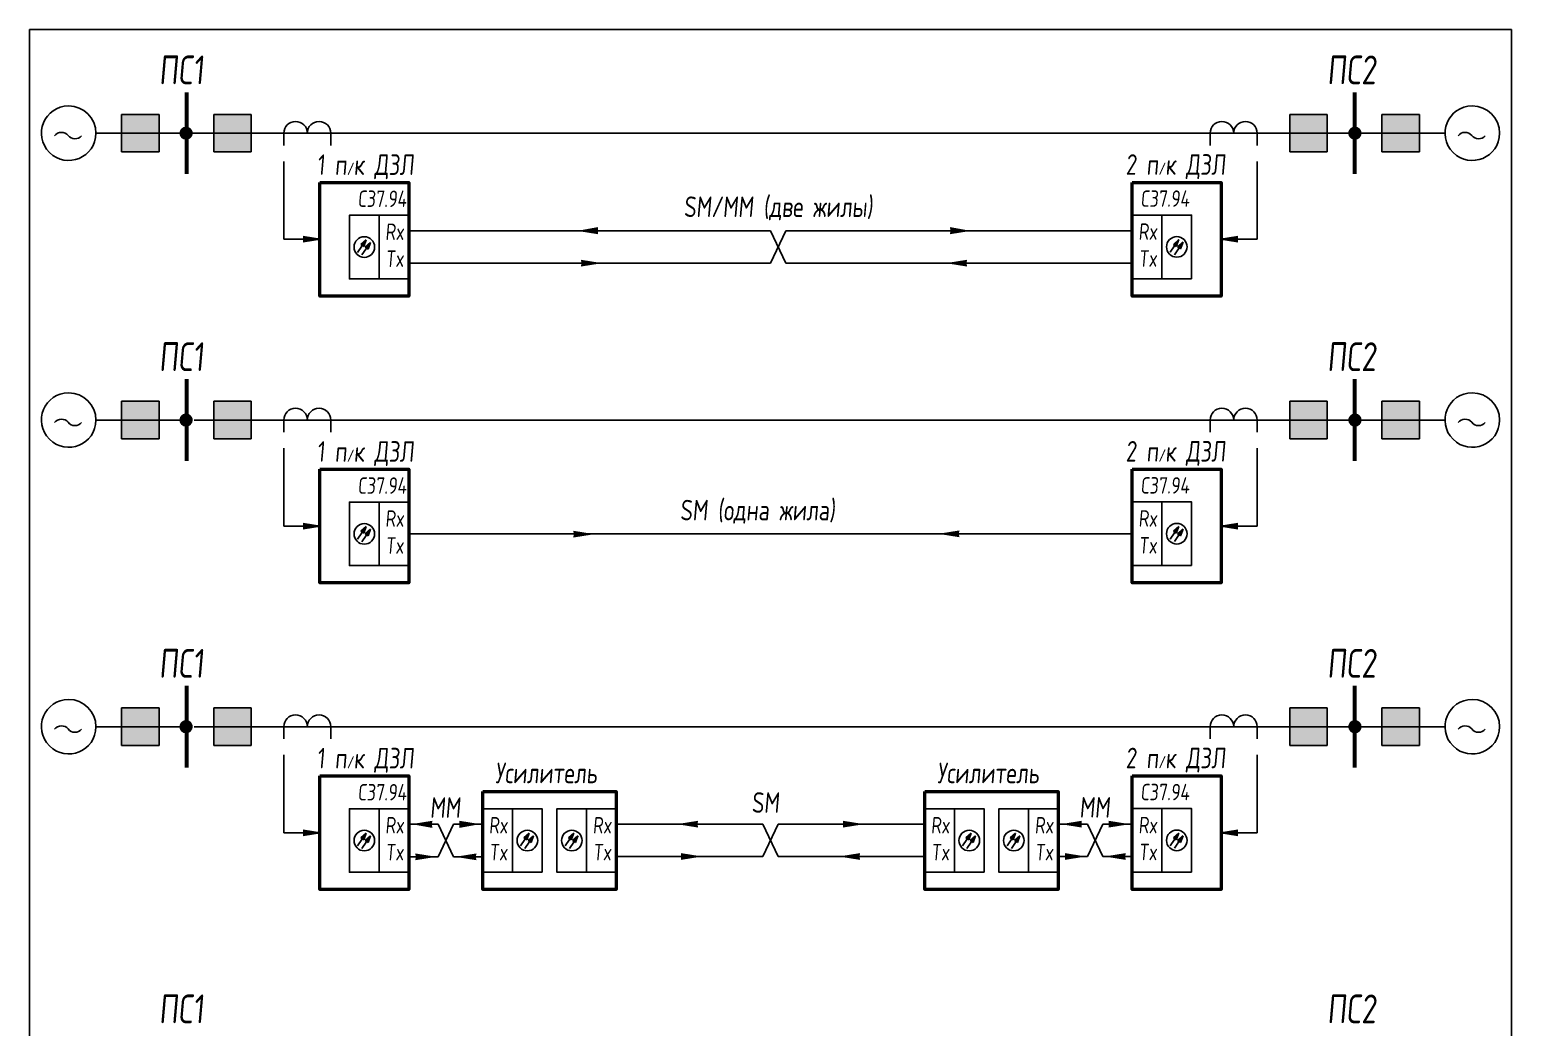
# Model space of a CAD drawing. Header units: millimetres. Extents: x 295 to 1122, y -11 to 225.
# Drawn here: x 295 to 475, y 104.2 to 225.4 of the extents above; entities that cross this region are included whole.
import ezdxf
from ezdxf.enums import TextEntityAlignment as Align

# ---------------------------------------------------------------- set-up
doc = ezdxf.new("R2010")
doc.units = ezdxf.units.MM
doc.layers.add('Невидимый', color=7, linetype='Continuous', lineweight=100, true_color=0xffffff, plot=False)
doc.styles.add('ИС РЗА', font='', dxfattribs={"width": 0.8, "oblique": 5, "height": 5})
doc.styles.get('ИС РЗА').set_extended_font_data('GOST type B')

# ---------------------------------------------------------------- blocks, each defined once
blk = doc.blocks.new('strelka')
at = {"ltscale": 0.01}
blk.add_hatch(color=256, dxfattribs=at).paths.add_polyline_path([(-515.65, -2087.78), (-513.78, -2087.78), (-514.72, -2091.4)])
for p, q in [((-515.65, -2087.78), (-513.78, -2087.78)), ((-514.72, -2091.4), (-515.65, -2087.78)), ((-514.72, -2091.4), (-513.78, -2087.78))]:
    blk.add_line(p, q, dxfattribs=at)

msp = doc.modelspace()

# ---------------------------------------------------------------- hatches: boundary and pattern name
at = {"true_color": 0xe7e8e9}
h = msp.add_hatch(color=254, dxfattribs=at)
h.dxf.hatch_style = 1
h.paths.add_polyline_path([(310.76, 215.12), (310.76, 210.57), (306.21, 210.57), (306.21, 215.12)])
h = msp.add_hatch(color=254, dxfattribs=at)
h.dxf.hatch_style = 1
h.paths.add_polyline_path([(317.4, 215.12), (317.4, 210.57), (321.95, 210.57), (321.95, 215.12)])
h = msp.add_hatch(color=254, dxfattribs=at)
h.dxf.hatch_style = 1
h.paths.add_polyline_path([(448.11, 215.12), (452.67, 215.12), (452.67, 210.57), (448.11, 210.57)])
h = msp.add_hatch(color=254, dxfattribs=at)
h.dxf.hatch_style = 1
h.paths.add_polyline_path([(459.31, 215.12), (459.31, 210.57), (463.86, 210.57), (463.86, 215.12)])
at = {"linetype": 'Continuous'}
for points in [[(314.03, 213.64, -1), (314.03, 212.04, -1)], [(456.04, 213.64, 1), (456.04, 212.04, 1)], [(314.03, 178.8, -1), (314.03, 177.19, -1)], [(456.04, 178.8, 1), (456.04, 177.19, 1)], [(314.03, 141.55, -1), (314.03, 139.94, -1)], [(456.04, 141.55, 1), (456.04, 139.94, 1)]]:
    msp.add_hatch(color=256, dxfattribs=at).paths.add_polyline_path(points)
at = {"true_color": 0x000000}
h = msp.add_hatch(color=18, dxfattribs=at)
h.dxf.hatch_style = 1
h.paths.add_polyline_path([(328.26, 199.96), (330.28, 199.96), (328.26, 199.63)])
h.paths.add_polyline_path([(328.26, 200.29), (330.28, 199.96), (328.26, 199.96)])
h = msp.add_hatch(color=18, dxfattribs=at)
h.dxf.hatch_style = 1
h.paths.add_polyline_path([(364.07, 201), (362.05, 201), (364.07, 201.33)])
h.paths.add_polyline_path([(364.07, 200.67), (362.05, 201), (364.07, 201)])
h = msp.add_hatch(color=18, dxfattribs=at)
h.dxf.hatch_style = 1
h.paths.add_polyline_path([(406.86, 201), (408.88, 201), (406.86, 200.67)])
h.paths.add_polyline_path([(406.86, 201.33), (408.88, 201), (406.86, 201)])
h = msp.add_hatch(color=18, dxfattribs=at)
h.dxf.hatch_style = 1
h.paths.add_polyline_path([(441.81, 199.96), (439.79, 199.96), (441.81, 199.63)])
h.paths.add_polyline_path([(441.81, 200.29), (439.79, 199.96), (441.81, 199.96)])
h = msp.add_hatch(color=18, dxfattribs=at)
h.dxf.hatch_style = 1
h.paths.add_polyline_path([(362.05, 197.06), (364.07, 197.06), (362.05, 196.73)])
h.paths.add_polyline_path([(362.05, 197.39), (364.07, 197.06), (362.05, 197.06)])
h = msp.add_hatch(color=18, dxfattribs=at)
h.dxf.hatch_style = 1
h.paths.add_polyline_path([(408.88, 197.06), (406.86, 197.06), (408.88, 197.39)])
h.paths.add_polyline_path([(408.88, 196.73), (406.86, 197.06), (408.88, 197.06)])
at = {"true_color": 0xe7e8e9}
h = msp.add_hatch(color=254, dxfattribs=at)
h.dxf.hatch_style = 1
h.paths.add_polyline_path([(310.76, 180.28), (310.76, 175.73), (306.21, 175.73), (306.21, 180.28)])
h = msp.add_hatch(color=254, dxfattribs=at)
h.dxf.hatch_style = 1
h.paths.add_polyline_path([(321.95, 180.28), (317.4, 180.28), (317.4, 175.73), (321.95, 175.73)])
h = msp.add_hatch(color=254, dxfattribs=at)
h.dxf.hatch_style = 1
h.paths.add_polyline_path([(452.67, 175.73), (448.11, 175.73), (448.11, 180.28), (452.67, 180.28)])
h = msp.add_hatch(color=254, dxfattribs=at)
h.dxf.hatch_style = 1
h.paths.add_polyline_path([(459.31, 180.28), (459.31, 175.73), (463.86, 175.73), (463.86, 180.28)])
at = {"true_color": 0x000000}
h = msp.add_hatch(color=18, dxfattribs=at)
h.dxf.hatch_style = 1
h.paths.add_polyline_path([(328.26, 165.12), (330.28, 165.12), (328.26, 164.79)])
h.paths.add_polyline_path([(328.26, 165.45), (330.28, 165.12), (328.26, 165.12)])
h = msp.add_hatch(color=18, dxfattribs=at)
h.dxf.hatch_style = 1
h.paths.add_polyline_path([(361.11, 164.15), (363.13, 164.15), (361.11, 163.82)])
h.paths.add_polyline_path([(361.11, 164.48), (363.13, 164.15), (361.11, 164.15)])
h = msp.add_hatch(color=18, dxfattribs=at)
h.dxf.hatch_style = 1
h.paths.add_polyline_path([(407.94, 164.17), (405.92, 164.17), (407.94, 164.5)])
h.paths.add_polyline_path([(407.94, 163.84), (405.92, 164.17), (407.94, 164.17)])
h = msp.add_hatch(color=18, dxfattribs=at)
h.dxf.hatch_style = 1
h.paths.add_polyline_path([(441.81, 165.12), (439.79, 165.12), (441.81, 164.79)])
h.paths.add_polyline_path([(441.81, 165.45), (439.79, 165.12), (441.81, 165.12)])
at = {"true_color": 0xe7e8e9}
h = msp.add_hatch(color=254, dxfattribs=at)
h.dxf.hatch_style = 1
h.paths.add_polyline_path([(310.76, 143.03), (310.76, 138.48), (306.21, 138.48), (306.21, 143.03)])
h = msp.add_hatch(color=254, dxfattribs=at)
h.dxf.hatch_style = 1
h.paths.add_polyline_path([(317.4, 138.48), (321.95, 138.48), (321.95, 143.03), (317.4, 143.03)])
h = msp.add_hatch(color=254, dxfattribs=at)
h.dxf.hatch_style = 1
h.paths.add_polyline_path([(448.11, 138.48), (448.11, 143.03), (452.67, 143.03), (452.67, 138.48)])
h = msp.add_hatch(color=254, dxfattribs=at)
h.dxf.hatch_style = 1
h.paths.add_polyline_path([(459.31, 143.03), (459.31, 138.48), (463.86, 138.48), (463.86, 143.03)])
at = {"true_color": 0x000000}
h = msp.add_hatch(color=18, dxfattribs=at)
h.dxf.hatch_style = 1
h.paths.add_polyline_path([(328.26, 127.87), (330.28, 127.87), (328.26, 127.54)])
h.paths.add_polyline_path([(328.26, 128.2), (330.28, 127.87), (328.26, 127.87)])
h = msp.add_hatch(color=18, dxfattribs=at)
h.dxf.hatch_style = 1
h.paths.add_polyline_path([(343.93, 128.89), (341.91, 128.89), (343.93, 129.22)])
h.paths.add_polyline_path([(343.93, 128.56), (341.91, 128.89), (343.93, 128.89)])
h = msp.add_hatch(color=18, dxfattribs=at)
h.dxf.hatch_style = 1
h.paths.add_polyline_path([(347.24, 128.89), (349.26, 128.89), (347.24, 129.22)])
h.paths.add_polyline_path([(347.24, 128.56), (349.26, 128.89), (347.24, 128.89)])
h = msp.add_hatch(color=18, dxfattribs=at)
h.dxf.hatch_style = 1
h.paths.add_polyline_path([(376.2, 128.91), (374.18, 128.91), (376.2, 129.24)])
h.paths.add_polyline_path([(376.2, 128.58), (374.18, 128.91), (376.2, 128.91)])
h = msp.add_hatch(color=18, dxfattribs=at)
h.dxf.hatch_style = 1
h.paths.add_polyline_path([(393.86, 128.91), (395.88, 128.91), (393.86, 128.58)])
h.paths.add_polyline_path([(393.86, 129.24), (395.88, 128.91), (393.86, 128.91)])
h = msp.add_hatch(color=18, dxfattribs=at)
h.dxf.hatch_style = 1
h.paths.add_polyline_path([(422.83, 128.91), (420.81, 128.91), (422.83, 129.24)])
h.paths.add_polyline_path([(422.83, 128.58), (420.81, 128.91), (422.83, 128.91)])
h = msp.add_hatch(color=18, dxfattribs=at)
h.dxf.hatch_style = 1
h.paths.add_polyline_path([(426.13, 128.91), (428.15, 128.91), (426.13, 129.24)])
h.paths.add_polyline_path([(426.13, 128.58), (428.15, 128.91), (426.13, 128.91)])
h = msp.add_hatch(color=18, dxfattribs=at)
h.dxf.hatch_style = 1
h.paths.add_polyline_path([(441.81, 127.87), (439.79, 127.87), (441.81, 127.54)])
h.paths.add_polyline_path([(441.81, 128.2), (439.79, 127.87), (441.81, 127.87)])
h = msp.add_hatch(color=18, dxfattribs=at)
h.dxf.hatch_style = 1
h.paths.add_polyline_path([(341.91, 124.95), (343.93, 124.95), (341.91, 125.28)])
h.paths.add_polyline_path([(341.91, 124.62), (343.93, 124.95), (341.91, 124.95)])
h = msp.add_hatch(color=18, dxfattribs=at)
h.dxf.hatch_style = 1
h.paths.add_polyline_path([(349.26, 124.95), (347.24, 124.95), (349.26, 125.28)])
h.paths.add_polyline_path([(349.26, 124.62), (347.24, 124.95), (349.26, 124.95)])
h = msp.add_hatch(color=18, dxfattribs=at)
h.dxf.hatch_style = 1
h.paths.add_polyline_path([(374.18, 124.97), (376.2, 124.97), (374.18, 124.64)])
h.paths.add_polyline_path([(374.18, 125.3), (376.2, 124.97), (374.18, 124.97)])
h = msp.add_hatch(color=18, dxfattribs=at)
h.dxf.hatch_style = 1
h.paths.add_polyline_path([(395.88, 124.97), (393.86, 124.97), (395.88, 125.3)])
h.paths.add_polyline_path([(395.88, 124.64), (393.86, 124.97), (395.88, 124.97)])
h = msp.add_hatch(color=18, dxfattribs=at)
h.dxf.hatch_style = 1
h.paths.add_polyline_path([(420.81, 124.97), (422.83, 124.97), (420.81, 125.3)])
h.paths.add_polyline_path([(420.81, 124.64), (422.83, 124.97), (420.81, 124.97)])
h = msp.add_hatch(color=18, dxfattribs=at)
h.dxf.hatch_style = 1
h.paths.add_polyline_path([(428.15, 124.97), (426.13, 124.97), (428.15, 125.3)])
h.paths.add_polyline_path([(428.15, 124.64), (426.13, 124.97), (428.15, 124.97)])

# ---------------------------------------------------------------- linework, layer by layer
at = {"linetype": 'Continuous', "lineweight": 60}
for p, q in [((314.08, 217.8), (314.08, 207.89)), ((455.99, 217.8), (455.99, 207.89)), ((314.08, 182.96), (314.08, 173.05)), ((455.99, 182.96), (455.99, 173.05)), ((314.08, 145.71), (314.08, 135.8)), ((455.99, 145.71), (455.99, 135.8))]:
    msp.add_line(p, q, dxfattribs=at)
at = {"linetype": 'Continuous'}
for p, q in [((306.21, 215.12), (310.76, 215.12)), ((306.21, 215.12), (310.76, 215.12)), ((306.21, 215.12), (306.21, 210.57)), ((310.76, 215.12), (310.76, 210.57)), ((310.76, 215.12), (310.76, 210.57)), ((317.4, 215.12), (317.4, 210.57)), ((321.95, 215.12), (317.4, 215.12)), ((317.4, 215.12), (317.4, 210.57)), ((321.95, 215.12), (317.4, 215.12)), ((321.95, 210.57), (321.95, 215.12)), ((321.95, 210.57), (321.95, 215.12)), ((448.11, 210.57), (448.11, 215.12)), ((448.11, 215.12), (452.67, 215.12)), ((448.11, 210.57), (448.11, 215.12)), ((448.11, 215.12), (452.67, 215.12)), ((452.67, 215.12), (452.67, 210.57)), ((452.67, 215.12), (452.67, 210.57)), ((459.31, 215.12), (459.31, 210.57)), ((463.86, 215.12), (459.31, 215.12)), ((459.31, 215.12), (459.31, 210.57)), ((463.86, 215.12), (459.31, 215.12)), ((463.86, 215.12), (463.86, 210.57)), ((314.05, 212.15), (314.05, 212.15)), ((314.05, 212.15), (314.05, 212.15)), ((456.02, 212.15), (456.02, 212.15)), ((456.02, 212.15), (456.02, 212.15)), ((310.76, 210.57), (306.21, 210.57)), ((310.76, 210.57), (306.21, 210.57)), ((317.4, 210.57), (321.95, 210.57)), ((317.4, 210.57), (321.95, 210.57)), ((452.67, 210.57), (448.11, 210.57)), ((452.67, 210.57), (448.11, 210.57)), ((459.31, 210.57), (463.86, 210.57)), ((459.31, 210.57), (463.86, 210.57)), ((306.21, 180.28), (310.76, 180.28)), ((306.21, 180.28), (310.76, 180.28)), ((306.21, 180.28), (306.21, 175.73)), ((310.76, 180.28), (310.76, 175.73)), ((310.76, 180.28), (310.76, 175.73)), ((317.4, 180.28), (317.4, 175.73)), ((321.95, 180.28), (317.4, 180.28)), ((317.4, 180.28), (317.4, 175.73)), ((321.95, 180.28), (317.4, 180.28)), ((321.95, 175.73), (321.95, 180.28)), ((321.95, 175.73), (321.95, 180.28)), ((448.11, 175.73), (448.11, 180.28)), ((448.11, 180.28), (452.67, 180.28)), ((448.11, 175.73), (448.11, 180.28)), ((448.11, 180.28), (452.67, 180.28)), ((452.67, 180.28), (452.67, 175.73)), ((452.67, 180.28), (452.67, 175.73)), ((459.31, 180.28), (459.31, 175.73)), ((463.86, 180.28), (459.31, 180.28)), ((459.31, 180.28), (459.31, 175.73)), ((463.86, 180.28), (459.31, 180.28)), ((463.86, 180.28), (463.86, 175.73)), ((314.05, 177.31), (314.05, 177.31)), ((314.05, 177.31), (314.05, 177.31)), ((456.02, 177.31), (456.02, 177.31)), ((456.02, 177.31), (456.02, 177.31)), ((310.76, 175.73), (306.21, 175.73)), ((310.76, 175.73), (306.21, 175.73)), ((317.4, 175.73), (321.95, 175.73)), ((317.4, 175.73), (321.95, 175.73)), ((452.67, 175.73), (448.11, 175.73)), ((452.67, 175.73), (448.11, 175.73)), ((459.31, 175.73), (463.86, 175.73)), ((459.31, 175.73), (463.86, 175.73)), ((306.21, 143.03), (310.76, 143.03)), ((306.21, 143.03), (310.76, 143.03)), ((306.21, 143.03), (306.21, 138.48)), ((310.76, 143.03), (310.76, 138.48)), ((310.76, 143.03), (310.76, 138.48)), ((317.4, 143.03), (317.4, 138.48)), ((321.95, 143.03), (317.4, 143.03)), ((317.4, 143.03), (317.4, 138.48)), ((321.95, 143.03), (317.4, 143.03)), ((321.95, 138.48), (321.95, 143.03)), ((321.95, 138.48), (321.95, 143.03)), ((448.11, 138.48), (448.11, 143.03)), ((448.11, 143.03), (452.67, 143.03)), ((448.11, 138.48), (448.11, 143.03)), ((448.11, 143.03), (452.67, 143.03)), ((452.67, 143.03), (452.67, 138.48)), ((452.67, 143.03), (452.67, 138.48)), ((459.31, 143.03), (459.31, 138.48)), ((463.86, 143.03), (459.31, 143.03)), ((459.31, 143.03), (459.31, 138.48)), ((463.86, 143.03), (459.31, 143.03)), ((463.86, 143.03), (463.86, 138.48)), ((314.05, 140.06), (314.05, 140.06)), ((314.05, 140.06), (314.05, 140.06)), ((456.02, 140.06), (456.02, 140.06)), ((456.02, 140.06), (456.02, 140.06)), ((310.76, 138.48), (306.21, 138.48)), ((310.76, 138.48), (306.21, 138.48)), ((317.4, 138.48), (321.95, 138.48)), ((317.4, 138.48), (321.95, 138.48)), ((452.67, 138.48), (448.11, 138.48)), ((452.67, 138.48), (448.11, 138.48)), ((459.31, 138.48), (463.86, 138.48)), ((459.31, 138.48), (463.86, 138.48))]:
    msp.add_line(p, q, dxfattribs=at)
for p, q in [((314.08, 212.84), (303.09, 212.84)), ((314.74, 212.84), (455.33, 212.84)), ((455.99, 212.84), (466.98, 212.84)), ((325.91, 209.42), (325.91, 199.96)), ((444.16, 209.42), (444.16, 199.96)), ((329.79, 199.96), (325.91, 199.96)), ((330.28, 199.96), (328.26, 200.29)), ((328.26, 199.63), (330.28, 199.96)), ((334.88, 198.37), (335.92, 199.89)), ((341.09, 201), (385.03, 201)), ((364.07, 201.33), (362.05, 201)), ((362.05, 201), (364.07, 200.67)), ((385.03, 201), (386.91, 197.06)), ((386.91, 201), (385.03, 197.06)), ((386.91, 201), (428.98, 201)), ((408.88, 201), (406.86, 201.33)), ((406.86, 200.67), (408.88, 201)), ((433.58, 198.38), (434.62, 199.91)), ((439.79, 199.96), (441.81, 200.29)), ((441.81, 199.63), (439.79, 199.96)), ((440.28, 199.96), (444.16, 199.96)), ((335.4, 198.06), (336.44, 199.58)), ((434.1, 198.08), (435.14, 199.6)), ((341.09, 197.06), (385.03, 197.06)), ((364.07, 197.06), (362.05, 197.39)), ((362.05, 196.73), (364.07, 197.06)), ((386.91, 197.06), (428.98, 197.06)), ((408.88, 197.39), (406.86, 197.06)), ((406.86, 197.06), (408.88, 196.73)), ((314.08, 178), (303.09, 178)), ((315.02, 178), (456.26, 178)), ((455.99, 178), (466.98, 178)), ((325.91, 174.57), (325.91, 165.12)), ((444.16, 174.57), (444.16, 165.12)), ((329.79, 165.12), (325.91, 165.12)), ((330.28, 165.12), (328.26, 165.45)), ((328.26, 164.79), (330.28, 165.12)), ((334.88, 163.52), (335.92, 165.05)), ((335.4, 163.22), (336.44, 164.74)), ((341.09, 164.17), (428.98, 164.17)), ((363.13, 164.15), (361.11, 164.48)), ((361.11, 163.82), (363.13, 164.15)), ((407.94, 164.5), (405.92, 164.17)), ((405.92, 164.17), (407.94, 163.84)), ((433.58, 163.54), (434.62, 165.07)), ((434.1, 163.23), (435.14, 164.76)), ((439.79, 165.12), (441.81, 165.45)), ((441.81, 164.79), (439.79, 165.12)), ((440.28, 165.12), (444.16, 165.12)), ((314.08, 140.75), (303.09, 140.75)), ((315.02, 140.75), (456.26, 140.75)), ((455.99, 140.75), (466.98, 140.75)), ((325.91, 137.32), (325.91, 127.87)), ((444.16, 137.32), (444.16, 127.87)), ((329.79, 127.87), (325.91, 127.87)), ((330.28, 127.87), (328.26, 128.2)), ((328.26, 127.54), (330.28, 127.87)), ((334.88, 126.27), (335.92, 127.8)), ((341.09, 128.89), (344.65, 128.89)), ((343.93, 129.22), (341.91, 128.89)), ((341.91, 128.89), (343.93, 128.56)), ((344.65, 128.89), (346.52, 124.95)), ((346.52, 128.89), (344.65, 124.95)), ((346.52, 128.89), (350.09, 128.89)), ((347.24, 129.22), (349.26, 128.89)), ((349.26, 128.89), (347.24, 128.56)), ((354.68, 126.27), (355.72, 127.8)), ((360.09, 126.27), (361.13, 127.8)), ((366.29, 128.91), (384.09, 128.91)), ((376.2, 129.24), (374.18, 128.91)), ((374.18, 128.91), (376.2, 128.58)), ((384.09, 128.91), (385.97, 124.97)), ((385.97, 128.91), (384.09, 124.97)), ((385.97, 128.91), (403.77, 128.91)), ((395.88, 128.91), (393.86, 129.24)), ((393.86, 128.58), (395.88, 128.91)), ((408.37, 126.27), (409.41, 127.8)), ((413.77, 126.27), (414.81, 127.8)), ((419.98, 128.91), (423.54, 128.91)), ((422.83, 129.24), (420.81, 128.91)), ((420.81, 128.91), (422.83, 128.58)), ((423.54, 128.91), (425.42, 124.97)), ((425.42, 128.91), (423.54, 124.97)), ((425.42, 128.91), (428.98, 128.91)), ((426.13, 129.24), (428.15, 128.91)), ((428.15, 128.91), (426.13, 128.58)), ((433.58, 126.29), (434.62, 127.82)), ((439.79, 127.87), (441.81, 128.2)), ((441.81, 127.54), (439.79, 127.87)), ((440.28, 127.87), (444.16, 127.87)), ((335.4, 125.97), (336.44, 127.49)), ((355.21, 125.97), (356.25, 127.49)), ((360.61, 125.97), (361.65, 127.49)), ((408.89, 125.97), (409.93, 127.49)), ((414.3, 125.97), (415.34, 127.49)), ((434.1, 125.99), (435.14, 127.51)), ((341.09, 124.95), (344.65, 124.95)), ((341.91, 125.28), (343.93, 124.95)), ((343.93, 124.95), (341.91, 124.62)), ((346.52, 124.95), (350.09, 124.95)), ((349.26, 125.28), (347.24, 124.95)), ((347.24, 124.95), (349.26, 124.62)), ((366.29, 124.97), (384.09, 124.97)), ((376.2, 124.97), (374.18, 125.3)), ((374.18, 124.64), (376.2, 124.97)), ((385.97, 124.97), (403.77, 124.97)), ((395.88, 125.3), (393.86, 124.97)), ((393.86, 124.97), (395.88, 124.64)), ((419.98, 124.97), (423.54, 124.97)), ((420.81, 125.3), (422.83, 124.97)), ((422.83, 124.97), (420.81, 124.64)), ((425.42, 124.97), (428.98, 124.97)), ((428.15, 125.3), (426.13, 124.97)), ((426.13, 124.97), (428.15, 124.64))]:
    msp.add_line(p, q)
at = {"color": 0}
for p, q in [((325.91, 212.84), (325.91, 211.36)), ((331.62, 212.84), (331.62, 211.36)), ((438.44, 212.84), (438.44, 211.36)), ((444.16, 212.84), (444.16, 211.36)), ((325.91, 178), (325.91, 176.52)), ((331.62, 178), (331.62, 176.52)), ((438.44, 178), (438.44, 176.52)), ((444.16, 178), (444.16, 176.52)), ((325.91, 140.75), (325.91, 139.27)), ((331.62, 140.75), (331.62, 139.27)), ((438.44, 140.75), (438.44, 139.27)), ((444.16, 140.75), (444.16, 139.27))]:
    msp.add_line(p, q, dxfattribs=at)
at = {"color": 18, "lineweight": 50, "ltscale": 100, "true_color": 0x000000}
for points in [[(330.28, 206.87), (341.09, 206.87), (341.09, 193.05), (330.28, 193.05)], [(428.98, 206.87), (439.79, 206.87), (439.79, 193.05), (428.98, 193.05)], [(330.28, 172.03), (341.09, 172.03), (341.09, 158.21), (330.28, 158.21)], [(428.98, 172.03), (439.79, 172.03), (439.79, 158.21), (428.98, 158.21)], [(330.28, 134.78), (341.09, 134.78), (341.09, 120.96), (330.28, 120.96)], [(428.98, 134.78), (439.79, 134.78), (439.79, 120.96), (428.98, 120.96)], [(350.09, 132.88), (366.29, 132.88), (366.29, 120.96), (350.09, 120.96)], [(403.77, 132.88), (419.98, 132.88), (419.98, 120.96), (403.77, 120.96)]]:
    msp.add_lwpolyline(points, close=True, dxfattribs=at)
at = {"lineweight": 25}
for points in [[(337.48, 195.15), (333.88, 195.15), (333.88, 202.87), (337.48, 202.87)], [(341.09, 195.15), (337.48, 195.15), (337.48, 202.87), (341.09, 202.87)], [(432.58, 195.17), (428.98, 195.17), (428.98, 202.89), (432.58, 202.89)], [(436.19, 195.17), (432.58, 195.17), (432.58, 202.89), (436.19, 202.89)], [(337.48, 160.31), (333.88, 160.31), (333.88, 168.03), (337.48, 168.03)], [(341.09, 160.31), (337.48, 160.31), (337.48, 168.03), (341.09, 168.03)], [(432.58, 160.33), (428.98, 160.33), (428.98, 168.05), (432.58, 168.05)], [(436.19, 160.33), (432.58, 160.33), (432.58, 168.05), (436.19, 168.05)], [(337.48, 123.06), (333.88, 123.06), (333.88, 130.78), (337.48, 130.78)], [(341.09, 123.06), (337.48, 123.06), (337.48, 130.78), (341.09, 130.78)], [(353.69, 123.06), (350.09, 123.06), (350.09, 130.78), (353.69, 130.78)], [(357.29, 123.06), (353.69, 123.06), (353.69, 130.78), (357.29, 130.78)], [(362.69, 123.06), (359.09, 123.06), (359.09, 130.78), (362.69, 130.78)], [(366.29, 123.06), (362.69, 123.06), (362.69, 130.78), (366.29, 130.78)], [(407.38, 123.06), (403.77, 123.06), (403.77, 130.78), (407.38, 130.78)], [(410.98, 123.06), (407.38, 123.06), (407.38, 130.78), (410.98, 130.78)], [(416.38, 123.06), (412.78, 123.06), (412.78, 130.78), (416.38, 130.78)], [(419.98, 123.06), (416.38, 123.06), (416.38, 130.78), (419.98, 130.78)], [(432.58, 123.08), (428.98, 123.08), (428.98, 130.8), (432.58, 130.8)], [(436.19, 123.08), (432.58, 123.08), (432.58, 130.8), (436.19, 130.8)]]:
    msp.add_lwpolyline(points, close=True, dxfattribs=at)
for centre in [(335.69, 199.01), (434.39, 199.03), (335.69, 164.17), (434.39, 164.19), (335.69, 126.92), (355.5, 126.92), (360.9, 126.92), (409.18, 126.92), (414.59, 126.92), (434.39, 126.94)]:
    msp.add_circle(centre, 1.25)
at = {"color": 0}
for centre in [(327.34, 212.84), (330.19, 212.84), (327.34, 178), (330.19, 178), (327.34, 140.75), (330.19, 140.75)]:
    msp.add_arc(centre, 1.43, 0, 180, dxfattribs=at)
at = {"color": 0, "extrusion": (0, 0, -1)}
for centre in [(-439.87, 212.84), (-442.73, 212.84), (-439.87, 178), (-442.73, 178), (-439.87, 140.75), (-442.73, 140.75)]:
    msp.add_arc(centre, 1.43, 0, 180, dxfattribs=at)
at = {"lineweight": 25, "ltscale": 100}
for centre, start, end in [((298.9, 211.88), 40.3079, 141.7009), ((300.54, 213.22), 218.2991, 319.6921), ((469.41, 211.88), 40.3079, 141.7009), ((471.05, 213.22), 218.2991, 319.6921), ((298.9, 177.04), 40.3079, 141.7009), ((300.54, 178.38), 218.2991, 319.6921), ((469.41, 177.04), 40.3079, 141.7009), ((471.05, 178.38), 218.2991, 319.6921), ((298.9, 139.79), 40.3079, 141.7009), ((300.54, 141.13), 218.2991, 319.6921), ((469.41, 139.79), 40.3079, 141.7009), ((471.05, 141.13), 218.2991, 319.6921)]:
    msp.add_arc(centre, 1.06, start, end, dxfattribs=at)
at = {"linetype": 'Continuous'}
for points in [[(297.44, 210.5), (295.36, 212.59), (296.83, 216.15), (299.78, 216.15)], [(299.78, 216.15), (301.61, 216.15), (303.09, 214.67), (303.09, 212.84)], [(467.95, 210.5), (465.87, 212.59), (467.34, 216.15), (470.29, 216.15)], [(470.29, 216.15), (472.12, 216.15), (473.6, 214.67), (473.6, 212.84)], [(303.09, 212.84), (303.09, 209.9), (299.53, 208.42), (297.44, 210.5)], [(314.53, 213.33), (314.1, 213.77), (313.36, 213.46), (313.36, 212.84)], [(314.53, 213.33), (314.1, 213.77), (313.36, 213.46), (313.36, 212.84)], [(313.36, 212.84), (313.36, 212.46), (313.66, 212.15), (314.05, 212.15)], [(313.36, 212.84), (313.36, 212.46), (313.66, 212.15), (314.05, 212.15)], [(314.05, 212.15), (314.66, 212.15), (314.98, 212.9), (314.53, 213.33)], [(314.05, 212.15), (314.66, 212.15), (314.98, 212.9), (314.53, 213.33)], [(456.02, 212.15), (455.41, 212.15), (455.09, 212.9), (455.53, 213.33)], [(456.02, 212.15), (455.41, 212.15), (455.09, 212.9), (455.53, 213.33)], [(455.53, 213.33), (455.97, 213.77), (456.71, 213.46), (456.71, 212.84)], [(455.53, 213.33), (455.97, 213.77), (456.71, 213.46), (456.71, 212.84)], [(456.71, 212.84), (456.71, 212.46), (456.4, 212.15), (456.02, 212.15)], [(456.71, 212.84), (456.71, 212.46), (456.4, 212.15), (456.02, 212.15)], [(473.6, 212.84), (473.6, 209.9), (470.04, 208.42), (467.95, 210.5)], [(297.44, 175.66), (295.36, 177.75), (296.83, 181.31), (299.78, 181.31)], [(299.78, 181.31), (301.61, 181.31), (303.09, 179.83), (303.09, 178)], [(467.95, 175.66), (465.87, 177.75), (467.34, 181.31), (470.29, 181.31)], [(470.29, 181.31), (472.12, 181.31), (473.6, 179.83), (473.6, 178)], [(314.53, 178.49), (314.1, 178.93), (313.36, 178.62), (313.36, 178)], [(314.53, 178.49), (314.1, 178.93), (313.36, 178.62), (313.36, 178)], [(314.05, 177.31), (314.66, 177.31), (314.98, 178.06), (314.53, 178.49)], [(314.05, 177.31), (314.66, 177.31), (314.98, 178.06), (314.53, 178.49)], [(456.02, 177.31), (455.41, 177.31), (455.09, 178.06), (455.53, 178.49)], [(456.02, 177.31), (455.41, 177.31), (455.09, 178.06), (455.53, 178.49)], [(455.53, 178.49), (455.97, 178.93), (456.71, 178.62), (456.71, 178)], [(455.53, 178.49), (455.97, 178.93), (456.71, 178.62), (456.71, 178)], [(303.09, 178), (303.09, 175.05), (299.53, 173.58), (297.44, 175.66)], [(313.36, 178), (313.36, 177.62), (313.66, 177.31), (314.05, 177.31)], [(313.36, 178), (313.36, 177.62), (313.66, 177.31), (314.05, 177.31)], [(456.71, 178), (456.71, 177.62), (456.4, 177.31), (456.02, 177.31)], [(456.71, 178), (456.71, 177.62), (456.4, 177.31), (456.02, 177.31)], [(473.6, 178), (473.6, 175.05), (470.04, 173.58), (467.95, 175.66)], [(297.44, 138.41), (295.36, 140.5), (296.83, 144.06), (299.78, 144.06)], [(299.78, 144.06), (301.61, 144.06), (303.09, 142.58), (303.09, 140.75)], [(467.95, 138.41), (465.87, 140.5), (467.34, 144.06), (470.29, 144.06)], [(470.29, 144.06), (472.12, 144.06), (473.6, 142.58), (473.6, 140.75)], [(303.09, 140.75), (303.09, 137.8), (299.53, 136.33), (297.44, 138.41)], [(314.53, 141.24), (314.1, 141.68), (313.36, 141.37), (313.36, 140.75)], [(314.53, 141.24), (314.1, 141.68), (313.36, 141.37), (313.36, 140.75)], [(313.36, 140.75), (313.36, 140.37), (313.66, 140.06), (314.05, 140.06)], [(313.36, 140.75), (313.36, 140.37), (313.66, 140.06), (314.05, 140.06)], [(314.05, 140.06), (314.66, 140.06), (314.98, 140.81), (314.53, 141.24)], [(314.05, 140.06), (314.66, 140.06), (314.98, 140.81), (314.53, 141.24)], [(456.02, 140.06), (455.41, 140.06), (455.09, 140.81), (455.53, 141.24)], [(456.02, 140.06), (455.41, 140.06), (455.09, 140.81), (455.53, 141.24)], [(455.53, 141.24), (455.97, 141.68), (456.71, 141.37), (456.71, 140.75)], [(455.53, 141.24), (455.97, 141.68), (456.71, 141.37), (456.71, 140.75)], [(456.71, 140.75), (456.71, 140.37), (456.4, 140.06), (456.02, 140.06)], [(456.71, 140.75), (456.71, 140.37), (456.4, 140.06), (456.02, 140.06)], [(473.6, 140.75), (473.6, 137.8), (470.04, 136.33), (467.95, 138.41)]]:
    msp.add_open_spline(points, degree=3, dxfattribs=at)
at = {"layer": 'Невидимый', "color": 4, "lineweight": -2}
msp.add_lwpolyline([(295.03, -11.33), (475.03, -11.33), (475.03, 225.42), (295.03, 225.42)], close=True, dxfattribs=at)

# ---------------------------------------------------------------- block references
at = {"lineweight": 20, "yscale": 0.2310643742024468, "zscale": 0.2310643742024468, "rotation": 145.7514964970845}
for p, xscale in [((-34.36, -132.63), 0.2310643742024468), ((64.35, -132.61), 0.2310643742024468), ((-33.83, -132.94), 0.2310643742024469), ((64.87, -132.92), 0.2310643742024469), ((-34.36, -167.47), 0.2310643742024468), ((-33.83, -167.78), 0.2310643742024469), ((64.35, -167.45), 0.2310643742024468), ((64.87, -167.76), 0.2310643742024469), ((-34.36, -204.72), 0.2310643742024468), ((-14.55, -204.72), 0.2310643742024468), ((-9.15, -204.72), 0.2310643742024468), ((39.14, -204.72), 0.2310643742024468), ((44.54, -204.72), 0.2310643742024468), ((64.35, -204.7), 0.2310643742024468), ((-33.83, -205.03), 0.2310643742024469), ((-14.03, -205.03), 0.2310643742024469), ((-8.63, -205.03), 0.2310643742024469), ((39.66, -205.03), 0.2310643742024469), ((45.06, -205.03), 0.2310643742024469), ((64.87, -205.01), 0.2310643742024469)]:
    msp.add_blockref('strelka', p, dxfattribs=dict(at, xscale=xscale))

# ---------------------------------------------------------------- texts
at = {"lineweight": 25, "style": 'ИС РЗА', "oblique": 5, "width": 0.8}
for s, height, p in [('Rx', 2, (339.37, 200.87)), ('Rx', 2, (430.87, 200.89)), ('Tx', 2, (339.37, 197.6)), ('Tx', 2, (430.87, 197.62)), ('Rx', 2, (339.37, 166.03)), ('Rx', 2, (430.87, 166.05)), ('Tx', 2, (339.37, 162.76)), ('Tx', 2, (430.87, 162.78)), ('MM', 2.5, (345.51, 130.93)), ('MM', 2.5, (424.41, 130.95)), ('Rx', 2, (339.37, 128.78)), ('Rx', 2, (351.97, 128.78)), ('Rx', 2, (364.58, 128.78)), ('Rx', 2, (405.66, 128.78)), ('Rx', 2, (418.27, 128.78)), ('Rx', 2, (430.87, 128.8)), ('Tx', 2, (339.37, 125.51)), ('Tx', 2, (351.97, 125.51)), ('Tx', 2, (364.58, 125.51)), ('Tx', 2, (405.66, 125.51)), ('Tx', 2, (418.27, 125.51)), ('Tx', 2, (430.87, 125.53))]:
    msp.add_text(s, height=height, dxfattribs=at).set_placement(p, align=Align.MIDDLE_CENTER)
at = {"linetype": 'ByBlock', "char_height": 3.5, "attachment_point": 1, "style": 'ИС РЗА'}
for s, insert in [('ПС1', (310.72, 222.28)), ('ПС2', (452.63, 222.28)), ('ПС1', (310.72, 187.44)), ('ПС2', (452.63, 187.44)), ('ПС1', (310.72, 150.19)), ('ПС2', (452.63, 150.19)), ('ПС1', (310.72, 108.22)), ('ПС2', (452.63, 108.22))]:
    msp.add_mtext_dynamic_manual_height_columns(s, width=12.3102, gutter_width=12.35, heights=[3.41], dxfattribs=dict(at, insert=insert))
at = {"ltscale": 100, "char_height": 2.5, "attachment_point": 5, "style": 'ИС РЗА'}
for s, insert, width in [('1 п{\\H0.6000x;/}к ДЗЛ', (335.82, 208.76), 13.1932), ('2 п{\\H0.6000x;/}к ДЗЛ', (434.24, 208.78), 13.1932), ('1 п{\\H0.6000x;/}к ДЗЛ', (335.82, 173.92), 13.1932), ('2 п{\\H0.6000x;/}к ДЗЛ', (434.24, 173.94), 13.1932), ('1 п{\\H0.6000x;/}к ДЗЛ', (335.82, 136.67), 13.1932), ('2 п{\\H0.6000x;/}к ДЗЛ', (434.24, 136.69), 13.1932), ('Усилитель', (357.79, 135.13), 15.3624), ('Усилитель', (411.48, 135.13), 15.3624)]:
    msp.add_mtext(s, dxfattribs=dict(at, insert=insert, width=width))
at = {"lineweight": 25, "ltscale": 0.01, "attachment_point": 5, "style": 'ИС РЗА'}
for s, insert, char_height, width in [('\\pxqc;C37.94', (337.84, 204.88), 2, 8.1214), ('\\pxqc;SM/MM (две жилы)', (385.97, 203.71), 2.5, 24.2862), ('\\pxqc;C37.94', (432.94, 204.9), 2, 8.1214), ('\\pxqc;C37.94', (337.84, 170.04), 2, 8.1214), ('\\pxqc;C37.94', (432.94, 170.06), 2, 8.1214), ('\\pxqc;SM (одна жила)', (383.46, 166.86), 2.5, 19.7613), ('\\pxqc;C37.94', (337.84, 132.79), 2, 8.1214), ('\\pxqc;C37.94', (432.94, 132.81), 2, 8.1214), ('\\pxqc;SM', (384.4, 131.54), 2.5, 19.7613)]:
    msp.add_mtext(s, dxfattribs=dict(at, insert=insert, char_height=char_height, width=width))

doc.saveas('drawing.dxf')
